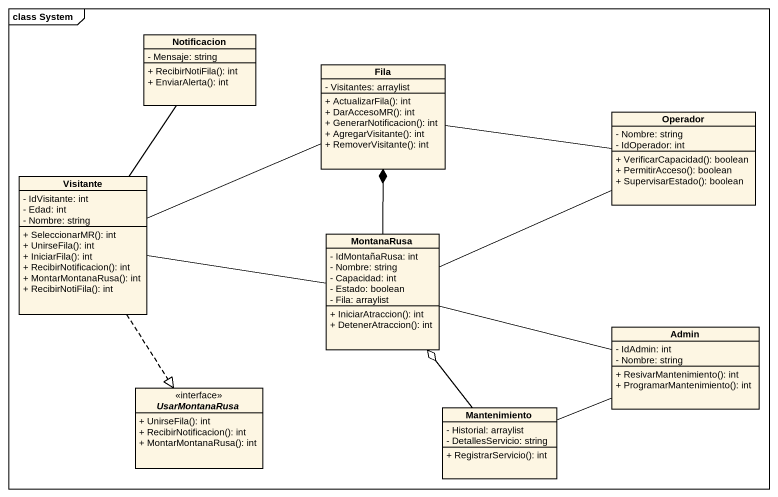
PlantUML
@startuml
mainframe class System
hide circle
hide empty members
skinparam classAttributeIconSize 0
class Notificacion {
  - Mensaje: string
  + RecibirNotiFila(): int
  + EnviarAlerta(): int
}
class Fila {
  - Visitantes: arraylist
  + ActualizarFila(): int
  + DarAccesoMR(): int
  + GenerarNotificacion(): int
  + AgregarVisitante(): int
  + RemoverVisitante(): int
}
class Operador {
  - Nombre: string
  - IdOperador: int
  + VerificarCapacidad(): boolean
  + PermitirAcceso(): boolean
  + SupervisarEstado(): boolean
}
class Visitante {
  - IdVisitante: int
  - Edad: int
  - Nombre: string
  + SeleccionarMR(): int
  + UnirseFila(): int
  + IniciarFila(): int
  + RecibirNotificacion(): int
  + MontarMontanaRusa(): int
  + RecibirNotiFila(): int
}
class MontanaRusa {
  - IdMontañaRusa: int
  - Nombre: string
  - Capacidad: int
  - Estado: boolean
  - Fila: arraylist
  + IniciarAtraccion(): int
  + DetenerAtraccion(): int
}
class Admin {
  - IdAdmin: int
  - Nombre: string
  + ResivarMantenimiento(): int
  + ProgramarMantenimiento(): int
}
interface UsarMontanaRusa <<interface>> {
  + UnirseFila(): int
  + RecibirNotificacion(): int
  + MontarMontanaRusa(): int
}
class Mantenimiento {
  - Historial: arraylist
  - DetallesServicio: string
  + RegistrarServicio(): int
}
Notificacion -- Visitante
Operador -left- Fila
Operador -left- MontanaRusa
Visitante -right- Fila
Visitante -right- MontanaRusa
Visitante ..|> UsarMontanaRusa
MontanaRusa -up-* Fila
Admin -left- MontanaRusa
Admin -left- Mantenimiento
Mantenimiento -up-o MontanaRusa
@enduml
